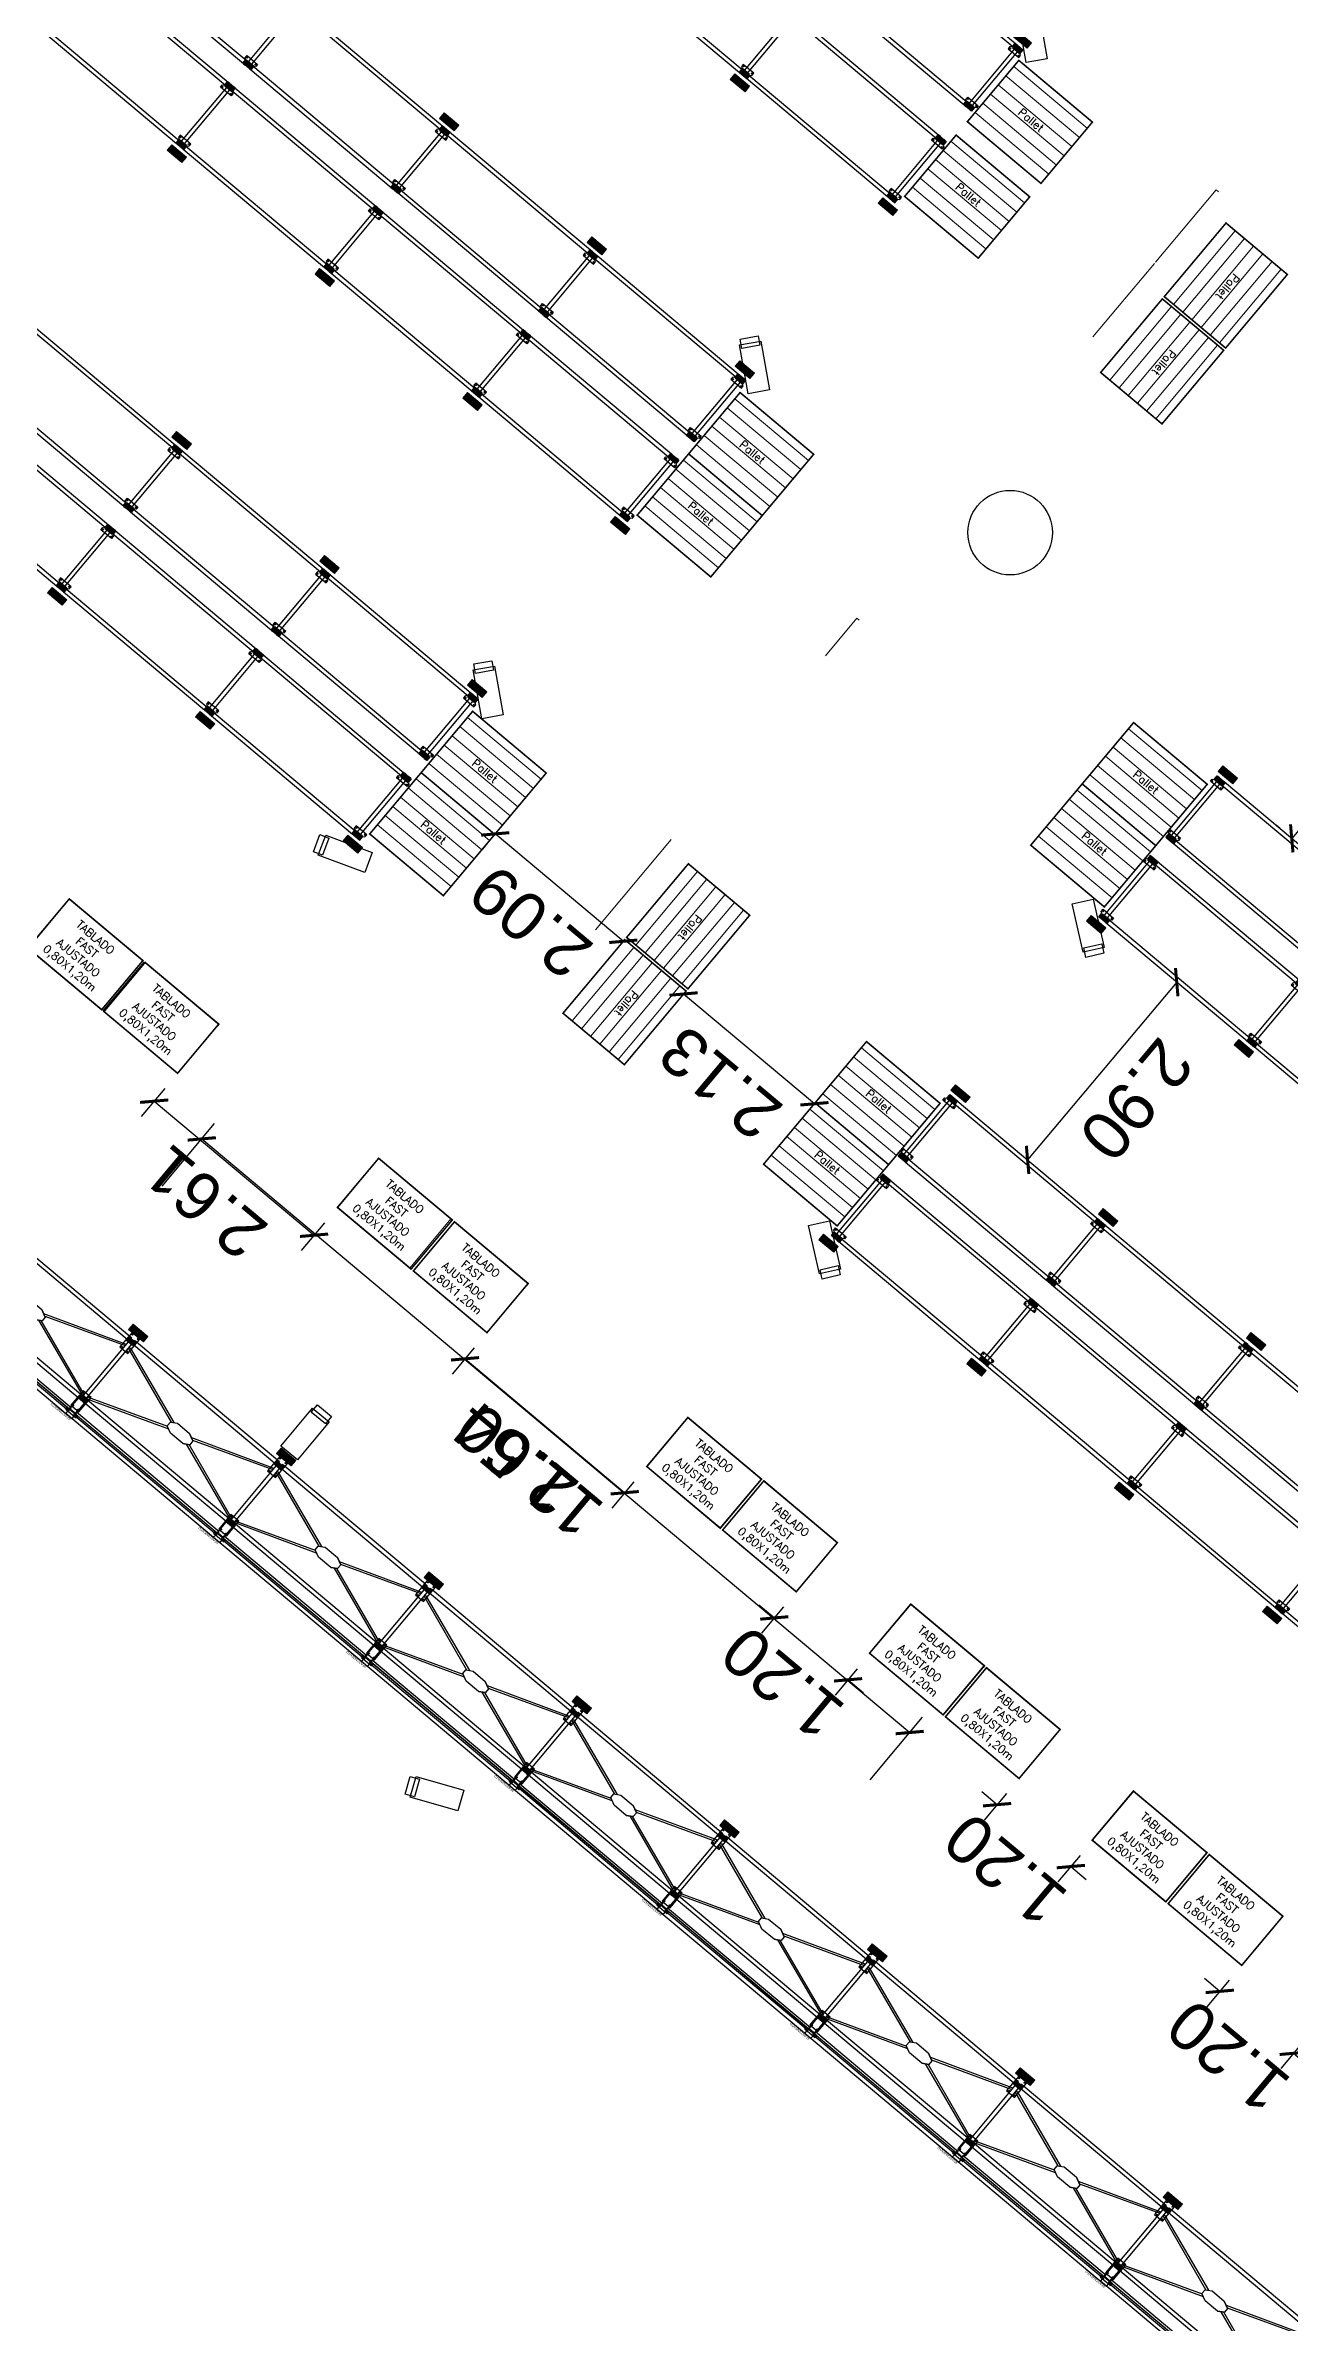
# Model space of a CAD drawing. Header units: metres. Extents: x 822482 to 822767, y 9662202 to 9662512.
# Drawn here: x 822635.75 to 822651.29, y 9662376.38 to 9662404.84 of the extents above; entities that cross this region are included whole.
import ezdxf
from ezdxf.lldxf.tags import DXFTag

# ---------------------------------------------------------------- set-up
doc = ezdxf.new("R2010")
doc.units = ezdxf.units.M
for name, color, linetype, lineweight in [('#ARQ_MOB', 250, 'Continuous', 0), ('20006_ARQ_1400_3PV$0$ELETRICA', 130, 'Continuous', 0), ('ARQ_NE_PORTAPALLETS', 251, 'Continuous', 0)]:
    doc.layers.add(name, color=color, linetype=linetype, lineweight=lineweight)
for name, color, linetype in [('#ARQ_TEXTO', 8, 'Continuous'), ('_LAYOUT - JK', 250, 'Continuous'), ('wbc_gond_planta', 7, 'Continuous')]:
    doc.layers.add(name, color=color, linetype=linetype)
doc.layers.add('ARQ_NE_COTAS', color=7, linetype='Continuous', true_color=0x000000)
doc.styles.add('Arial', font='arial.ttf', dxfattribs={"height": 0.6})
doc.styles.add('ROMANS', font='romans', dxfattribs={"height": 0.2})
doc.styles.get("Standard").update_dxf_attribs({"font": 'arial.ttf'})
tags = doc.linetypes.add('DASHED0', pattern=[1, 0.5, -0.5]).pattern_tags.tags
tags[6:7] = [DXFTag(74, 4), DXFTag(75, 0), DXFTag(340, '0'), DXFTag(46, 0.0), DXFTag(50, 0.0), DXFTag(44, 0.0), DXFTag(45, 0.0)]
tags[4:5] = [DXFTag(74, 4), DXFTag(75, 0), DXFTag(340, '0'), DXFTag(46, 0.0), DXFTag(50, 0.0), DXFTag(44, 0.0), DXFTag(45, 0.0)]
doc.dimstyles.new('1-300', dxfattribs={"dimtxt": 0.6, "dimasz": 0.25, "dimexe": 0.25, "dimexo": 0.25, "dimgap": 0.25, "dimtad": 1, "dimzin": 4, "dimdsep": 46, "dimtxsty": 'Arial', "dimblk": 'ARCHTICK', "dimcen": 0.25, "dimclrd": 256, "dimclre": 256, "dimclrt": 256, "dimadec": 0, "dimazin": 0, "dimtfac": 0.066667, "dimtix": 1, "dimtofl": 0, "dimtmove": 0, "dimatfit": 3, "dimldrblk": 'ARCHTICK', "dimfxl": 0.25, "dimtvp": 1, "dimtolj": 1, "dimtzin": 0, "dimarcsym": 0})

# ---------------------------------------------------------------- blocks, each defined once
blk = doc.blocks.new('_ARCHTICK')
at = {"color": 0, "linetype": 'ByBlock', "const_width": 0.15}
blk.add_lwpolyline([(-0.5, -0.5), (0.5, 0.5)], dxfattribs=at)
blk = doc.blocks.new('*D77')
at = {"layer": 'ARQ_NE_COTAS', "lineweight": -2, "ltscale": 10, "transparency": 16777216}
for p, q in [((822637.208, 9662390.583), (822637.863, 9662391.364)), ((822637.703, 9662391.173), (822646.546, 9662383.755)), ((822646.051, 9662383.165), (822646.706, 9662383.947))]:
    blk.add_line(p, q, dxfattribs=at)
at = {"layer": 'Defpoints', "color": 0, "ltscale": 10, "transparency": 16777216}
for p in [(822637.047, 9662390.391), (822646.546, 9662383.755), (822645.89, 9662382.974)]:
    blk.add_point(p, dxfattribs=at)
at = {"layer": 'ARQ_NE_COTAS', "lineweight": -2, "ltscale": 10, "transparency": 16777216, "xscale": 0.25, "yscale": 0.25, "zscale": 0.25}
for p, rotation in [((822637.703, 9662391.173), 140.0090103764572), ((822646.546, 9662383.755), 320.0090103764573)]:
    blk.add_blockref('_ARCHTICK', p, dxfattribs=dict(at, rotation=rotation))
at = {"layer": 'ARQ_NE_COTAS', "ltscale": 10, "transparency": 16777216, "insert": (822641.767, 9662387.038), "char_height": 0.6, "attachment_point": 5, "rotation": 140.009, "style": 'Arial'}
blk.add_mtext('\\A1;11.54', dxfattribs=at)
blk = doc.blocks.new('protetor')
blk.add_hatch(color=8).paths.add_polyline_path([(-3.5, -5), (-3.5, -14), (20.5, -14), (20.5, -5)])
at = {"color": 8}
blk.add_lwpolyline([(-3.5, -5), (-3.5, -14), (20.5, -14), (20.5, -5)], close=True, dxfattribs=at)
blk = doc.blocks.new('100100T11R230100')
at = {"layer": 'wbc_gond_planta'}
for points in [[(3, -1), (3, 0), (0, 0), (0, -6), (11, -6), (11, 0), (8, 0), (8, -1)], [(244, -1), (244, 0), (241, 0), (241, -6), (252, -6), (252, 0), (249, 0), (249, -1)], [(8, -99), (8, -100), (11, -100), (11, -94), (0, -94), (0, -100), (3, -100), (3, -99)], [(249, -99), (249, -100), (252, -100), (252, -94), (241, -94), (241, -100), (244, -100), (244, -99)]]:
    blk.add_hatch(color=8, dxfattribs=at).paths.add_polyline_path(points)
at = {"layer": 'wbc_gond_planta', "color": 8, "linetype": 'Continuous'}
for p, q in [((-1, 0), (12, 0)), ((-1, -6), (-1, 0)), ((12, 0), (12, -6)), ((240, 0), (253, 0)), ((240, -6), (240, 0)), ((253, 0), (253, -6)), ((-3.1, -7.2), (-1, -6)), ((-3.1, -10.7), (-3.1, -7.2)), ((14.1, -10.7), (-3.1, -10.7)), ((12, -6), (14.1, -7.2)), ((14.1, -7.2), (14.1, -10.7)), ((237.9, -7.2), (240, -6)), ((237.9, -10.7), (237.9, -7.2)), ((255.1, -10.7), (237.9, -10.7)), ((253, -6), (255.1, -7.2)), ((255.1, -7.2), (255.1, -10.7)), ((14.1, -89.3), (-3.1, -89.3)), ((-3.1, -89.3), (-3.1, -92.8)), ((-3.1, -92.8), (-1, -94)), ((-1, -94), (-1, -100)), ((-1, -100), (12, -100)), ((12, -94), (14.1, -92.8)), ((12, -100), (12, -94)), ((14.1, -92.8), (14.1, -89.3)), ((255.1, -89.3), (237.9, -89.3)), ((237.9, -89.3), (237.9, -92.8)), ((237.9, -92.8), (240, -94)), ((240, -94), (240, -100)), ((240, -100), (253, -100)), ((253, -94), (255.1, -92.8)), ((253, -100), (253, -94)), ((255.1, -92.8), (255.1, -89.3))]:
    blk.add_line(p, q, dxfattribs=at)
at = {"layer": 'wbc_gond_planta', "color": 8}
for p, q in [((3, 0), (0, 0)), ((0, 0), (0, -6)), ((3, -1), (3, 0)), ((8, 0), (8, -1)), ((8, 0), (11, 0)), ((11, 0), (241, 0)), ((11, 0), (11, -6)), ((244, 0), (241, 0)), ((241, 0), (241, -6)), ((244, -1), (244, 0)), ((249, 0), (249, -1)), ((249, 0), (252, 0)), ((252, 0), (252, -6)), ((11, -6), (0, -6)), ((8, -1), (3, -1)), ((3, -94), (3, -6)), ((8, -94), (8, -6)), ((11, -5), (241, -5)), ((252, -6), (241, -6)), ((249, -1), (244, -1)), ((244, -94), (244, -6)), ((249, -94), (249, -6)), ((0, -100), (0, -94)), ((11, -94), (0, -94)), ((3, -100), (0, -100)), ((8, -99), (3, -99)), ((3, -99), (3, -100)), ((8, -100), (8, -99)), ((8, -100), (11, -100)), ((11, -100), (11, -94)), ((11, -95), (241, -95)), ((11, -100), (241, -100)), ((241, -100), (241, -94)), ((252, -94), (241, -94)), ((244, -100), (241, -100)), ((249, -99), (244, -99)), ((244, -99), (244, -100)), ((249, -100), (249, -99)), ((249, -100), (252, -100)), ((252, -100), (252, -94))]:
    blk.add_line(p, q, dxfattribs=at)
for points in [[(3, -1), (3, 0), (0, 0), (0, -6), (11, -6), (11, 0), (8, 0), (8, -1)], [(244, -1), (244, 0), (241, 0), (241, -6), (252, -6), (252, 0), (249, 0), (249, -1)], [(8, -99), (8, -100), (11, -100), (11, -94), (0, -94), (0, -100), (3, -100), (3, -99)], [(249, -99), (249, -100), (252, -100), (252, -94), (241, -94), (241, -100), (244, -100), (244, -99)]]:
    blk.add_lwpolyline(points, close=True, dxfattribs=at)
for centre in [(-1.4, -9), (12.4, -9), (239.6, -9), (253.4, -9), (-1.4, -91), (12.4, -91), (239.6, -91), (253.4, -91)]:
    blk.add_circle(centre, 0.7, dxfattribs=at)
blk = doc.blocks.new('100100V11R230100')
at = {"layer": 'wbc_gond_planta'}
h = blk.add_hatch(color=8, dxfattribs=at)
edge = h.paths.add_edge_path()
edge.add_arc((-0.8, 19.9), 0.75, 0, 360)
for points in [[(3, -1), (3, 0), (0, 0), (0, -6), (11, -6), (11, 0), (8, 0), (8, -1)], [(244, -1), (244, 0), (241, 0), (241, -6), (252, -6), (252, 0), (249, 0), (249, -1)], [(8, -99), (8, -100), (11, -100), (11, -94), (0, -94), (0, -100), (3, -100), (3, -99)], [(249, -99), (249, -100), (252, -100), (252, -94), (241, -94), (241, -100), (244, -100), (244, -99)]]:
    blk.add_hatch(color=8, dxfattribs=at).paths.add_polyline_path(points)
h = blk.add_hatch(color=8, dxfattribs=at)
edge = h.paths.add_edge_path()
edge.add_arc((11.8, 19.9), 0.75, 0, 360)
h = blk.add_hatch(color=8, dxfattribs=at)
edge = h.paths.add_edge_path()
edge.add_arc((240.2, 19.9), 0.75, 0, 360)
h = blk.add_hatch(color=8, dxfattribs=at)
edge = h.paths.add_edge_path()
edge.add_arc((252.8, 19.9), 0.75, 0, 360)
at = {"layer": 'Defpoints', "color": 8, "linetype": 'DASHED0'}
for p, q in [((251.5, 25), (0.5, 25)), ((0.5, 21.5), (0.5, 25)), ((251.5, 21.5), (251.5, 25))]:
    blk.add_line(p, q, dxfattribs=at)
at = {"layer": 'wbc_gond_planta', "color": 8}
for p, q in [((-3, 20.5), (-3, 17.8)), ((255, 18), (-3, 18)), ((255, 17.8), (-3, 17.8)), ((-2, 21.5), (13, 21.5)), ((12, 13.1), (-1, 13.1)), ((-1, 13.1), (-1, -10.6)), ((0, 0.2), (11, 0.2)), ((0, 0), (11, 0)), ((0.5, 17.4), (0.1, 17.8)), ((0.5, 17.4), (9.5, 17.4)), ((0.5, 17.4), (0.5, 0.2)), ((9.5, 20.2), (9.5, 18.2)), ((9.5, 17.5), (9.5, 15.4)), ((9.6, 20.4), (242.4, 20.4)), ((242.4, 15.1), (9.6, 15.1)), ((10.5, 15.1), (10.5, 0.2)), ((11, 0), (241, 0)), ((12, -10.6), (12, 13.1)), ((14, 20.5), (14, 20.4)), ((238, 20.5), (238, 20.4)), ((239, 21.5), (254, 21.5)), ((253, 13.1), (240, 13.1)), ((240, 13.1), (240, -10.6)), ((241, 0.2), (252, 0.2)), ((241, 0), (252, 0)), ((241.5, 15.1), (241.5, 0.2)), ((242.5, 18.2), (242.5, 20.2)), ((242.5, 15.4), (242.5, 17.5)), ((251.5, 17.4), (242.5, 17.4)), ((251.5, 17.4), (251.9, 17.8)), ((251.5, 17.4), (251.5, 0.2)), ((253, -10.6), (253, 13.1)), ((255, 20.5), (255, 17.8)), ((-1, -10.6), (12, -10.6)), ((-0.3, -5.5), (-0.3, -0.1)), ((-0.1, -5.5), (-0.3, -5.5)), ((-0.1, -0.1), (-0.1, -5.5)), ((3, -94), (3, -6)), ((8, -94), (8, -6)), ((11, -5), (241, -5)), ((11.1, -5.5), (11.1, -0.1)), ((11.3, -5.5), (11.1, -5.5)), ((11.3, -0.1), (11.3, -5.5)), ((240, -10.6), (253, -10.6)), ((240.7, -5.5), (240.7, -0.1)), ((240.9, -5.5), (240.7, -5.5)), ((240.9, -5.5), (240.9, -0.1)), ((244, -94), (244, -6)), ((249, -94), (249, -6)), ((252.1, -0.1), (252.1, -5.5)), ((252.3, -5.5), (252.1, -5.5)), ((252.3, -0.1), (252.3, -5.5)), ((12, -81.9), (-1, -81.9)), ((-1, -81.9), (-1, -105.6)), ((12, -105.6), (12, -81.9)), ((253, -81.9), (240, -81.9)), ((240, -81.9), (240, -105.6)), ((253, -105.6), (253, -81.9)), ((-1, -105.6), (12, -105.6)), ((11, -95), (241, -95)), ((11, -100), (241, -100)), ((240, -105.6), (253, -105.6)), ((241, -100), (241, -94)), ((252, -94), (241, -94)), ((244, -100), (241, -100)), ((249, -99), (244, -99)), ((244, -99), (244, -100)), ((249, -100), (249, -99)), ((249, -100), (252, -100)), ((252, -100), (252, -94))]:
    blk.add_line(p, q, dxfattribs=at)
at = {"layer": 'wbc_gond_planta', "color": 8, "linetype": 'DASHED0'}
for p, q in [((8.2, -7.6), (8, -7.8)), ((8, -7.8), (108.3, -44.1)), ((9.2, -6.3), (8.2, -7.6)), ((9.4, -6), (9.2, -6.3)), ((9.4, -6), (111, -42.5)), ((140.1, -42.6), (242.3, -6)), ((143.2, -44.1), (243.7, -7.8)), ((242.3, -6), (242.5, -6.2)), ((242.5, -6.2), (243.5, -7.6)), ((243.5, -7.6), (243.7, -7.8)), ((108.5, -51.1), (8, -87.4)), ((111.7, -52.7), (9.4, -89.2)), ((107.5, -44.6), (115.1, -40.1)), ((115.1, -40.1), (107.5, -44.6)), ((107.5, -50.6), (107.5, -44.6)), ((107.5, -50.6), (107.5, -44.6)), ((116.7, -55.1), (107.5, -50.6)), ((107.5, -50.6), (116.7, -55.1)), ((115.1, -40.1), (135.1, -40.1)), ((136.6, -55.1), (116.7, -55.1)), ((135.1, -40.1), (144.3, -44.6)), ((144.3, -50.6), (136.6, -55.1)), ((242.3, -89.3), (140.6, -52.8)), ((143.2, -51.2), (243.7, -87.5)), ((144.3, -44.6), (144.3, -50.6)), ((8.2, -87.7), (8, -87.4)), ((9.2, -89), (8.2, -87.7)), ((9.4, -89.2), (9.2, -89)), ((242.3, -89.3), (242.5, -89)), ((242.5, -89), (243.5, -87.7)), ((243.5, -87.7), (243.7, -87.5))]:
    blk.add_line(p, q, dxfattribs=at)
at = {"layer": 'wbc_gond_planta', "color": 8}
for points in [[(3, -1), (3, 0), (0, 0), (0, -6), (11, -6), (11, 0), (8, 0), (8, -1)], [(244, -1), (244, 0), (241, 0), (241, -6), (252, -6), (252, 0), (249, 0), (249, -1)], [(8, -99), (8, -100), (11, -100), (11, -94), (0, -94), (0, -100), (3, -100), (3, -99)], [(249, -99), (249, -100), (252, -100), (252, -94), (241, -94), (241, -100), (244, -100), (244, -99)]]:
    blk.add_lwpolyline(points, close=True, dxfattribs=at)
for centre, radius in [((-0.8, 19.9), 0.75), ((1.4, 11.5), 0.7), ((9.6, 11.5), 0.7), ((11.8, 19.9), 0.75), ((240.2, 19.9), 0.75), ((242.4, 11.5), 0.7), ((250.6, 11.5), 0.7), ((252.8, 19.9), 0.75), ((1, -8.9), 0.7), ((10, -8.9), 0.7), ((242, -8.9), 0.7), ((251, -8.9), 0.7), ((1.4, -83.5), 0.7), ((9.6, -83.5), 0.7), ((242.4, -83.5), 0.7), ((250.6, -83.5), 0.7), ((1, -103.9), 0.7), ((10, -103.9), 0.7), ((242, -103.9), 0.7), ((251, -103.9), 0.7)]:
    blk.add_circle(centre, radius, dxfattribs=at)
for centre, radius, start, end in [((-2, 20.5), 1, 90, 180), ((0, -0.1), 0.34, 90, 180), ((0, -0.1), 0.1, 90, 180), ((11, -0.1), 0.34, 0, 90.0117), ((11, -0.1), 0.1, 0, 90), ((13, 20.5), 1, 0, 90), ((239, 20.5), 1, 90, 180), ((241, -0.1), 0.34, 90, 180.0233), ((241, -0.1), 0.1, 90, 180), ((252, -0.1), 0.34, 0, 90.0117), ((252, -0.1), 0.1, 0, 90), ((254, 20.5), 1, 0, 90)]:
    blk.add_arc(centre, radius, start, end, dxfattribs=at)
for centre, major_axis, start_param, end_param in [((9.6, 20.2), (0, 0.24), 0, 1.570796), ((9.6, 18.2), (0, 0.24), 1.570796, 3.141593), ((9.6, 17.5), (0, 0.24), 0, 1.570796), ((9.6, 15.4), (0, 0.24), 1.570796, 3.141593), ((242.4, 20.2), (0, -0.24), 1.570796, 3.141593), ((242.4, 18.2), (0, -0.24), 0, 1.570796), ((242.4, 17.5), (0, -0.24), 1.570796, 3.141593), ((242.4, 15.4), (0, -0.24), 0, 1.570796)]:
    blk.add_ellipse(centre, major_axis=major_axis, ratio=0.502266, start_param=start_param, end_param=end_param, dxfattribs=at)
at = {"layer": 'Defpoints', "color": 8}
blk.add_text('AFASTAMENTO', height=3, dxfattribs=at).set_placement((1, 25.9))
blk = doc.blocks.new('Pallet')
at = {"layer": '20006_ARQ_1400_3PV$0$ELETRICA', "true_color": 0xe3e3e3}
h = blk.add_hatch(dxfattribs=at)
h.set_pattern_fill('ANGLE', color=254, scale=100, angle=270)
h.set_pattern_definition([(270, (-6260213.56, 2250736.6), (698.5, -1e-13), [508, -190.5]), (0, (-6260213.56, 2250736.6), (2e-13, 698.5), [508, -190.5])])
h.paths.add_polyline_path([(38752, -4411.7), (38752, -4291.7), (38632, -4291.7), (38632, -4411.7)])
at = {"layer": '#ARQ_MOB', "transparency": 33554687, "const_width": 2}
blk.add_lwpolyline([(38575.3, -4328.3), (38455.3, -4328.3), (38455.3, -4428.3), (38575.3, -4428.3)], close=True, dxfattribs=at)
for points in [[(38575.3, -4328.3), (38455.3, -4328.3), (38455.3, -4328.3), (38575.3, -4328.3), (38575.3, -4330.8)], [(38575.3, -4338.3), (38455.3, -4338.3), (38455.3, -4353.3), (38575.3, -4353.3), (38575.3, -4338.3)], [(38575.3, -4353.3), (38455.3, -4353.3), (38455.3, -4368.3), (38575.3, -4368.3), (38575.3, -4353.3)], [(38575.3, -4368.3), (38455.3, -4368.3), (38455.3, -4383.3), (38575.3, -4383.3), (38575.3, -4368.3)], [(38575.3, -4383.3), (38455.3, -4383.3), (38455.3, -4398.3), (38575.3, -4398.3), (38575.3, -4383.3)], [(38575.3, -4398.3), (38455.3, -4398.3), (38455.3, -4413.3), (38575.3, -4413.3), (38575.3, -4398.3)], [(38575.3, -4413.3), (38455.3, -4413.3), (38455.3, -4428.3), (38575.3, -4428.3), (38575.3, -4413.3)]]:
    blk.add_lwpolyline(points)
at = {"layer": '#ARQ_TEXTO', "insert": (38515, -4375.5), "char_height": 10, "width": 346, "attachment_point": 5, "style": 'ROMANS'}
blk.add_mtext('Pallet', dxfattribs=at)
blk = doc.blocks.new('tablado fast 80x120')
at = {"layer": '_LAYOUT - JK'}
for p, q in [((2156.495, 2573.118), (2155.295, 2573.118)), ((2155.295, 2573.118), (2155.295, 2572.318)), ((2156.495, 2572.318), (2156.495, 2573.118)), ((2155.295, 2572.318), (2156.495, 2572.318))]:
    blk.add_line(p, q, dxfattribs=at)
at = {"layer": '_LAYOUT - JK', "const_width": 0.02}
for points in [[(2156.495, 2573.119), (2155.295, 2573.118), (2155.295, 2572.318), (2156.495, 2572.319)], [(2157.731, 2573.119), (2156.531, 2573.119), (2156.532, 2572.319), (2157.732, 2572.319)]]:
    blk.add_lwpolyline(points, close=True, dxfattribs=at)
at = {"layer": '_LAYOUT - JK'}
for points in [[(2156.495, 2573.119), (2155.295, 2573.118), (2155.295, 2573.118), (2156.495, 2573.119), (2156.495, 2573.094)], [(2157.731, 2573.119), (2156.531, 2573.119), (2156.531, 2573.119), (2157.731, 2573.119), (2157.731, 2573.094)]]:
    blk.add_lwpolyline(points, dxfattribs=at)
at = {"layer": '_LAYOUT - JK', "char_height": 0.1, "width": 3.46, "attachment_point": 5, "rotation": 0.0167, "style": 'ROMANS'}
for insert in [(2155.855, 2572.696), (2157.095, 2572.696)]:
    blk.add_mtext('TABLADO \\PFAST\\PAJUSTADO \\P0,80X1,20m', dxfattribs=dict(at, insert=insert))
blk = doc.blocks.new('*D521')
at = {"layer": 'ARQ_NE_COTAS', "lineweight": -2, "transparency": 16777216}
for p, q in [((341.248, -198.849), (341.248, -198.394)), ((343.855, -198.849), (343.855, -198.394)), ((343.855, -198.644), (341.248, -198.644))]:
    blk.add_line(p, q, dxfattribs=at)
at = {"layer": 'Defpoints', "color": 0, "transparency": 16777216}
for p in [(341.248, -198.644), (341.248, -199.099), (343.855, -199.099)]:
    blk.add_point(p, dxfattribs=at)
at = {"layer": 'ARQ_NE_COTAS', "lineweight": -2, "transparency": 16777216, "xscale": 0.25, "yscale": 0.25, "zscale": 0.25, "rotation": 180}
blk.add_blockref('_ARCHTICK', (341.248, -198.644), dxfattribs=at)
at = {"layer": 'ARQ_NE_COTAS', "lineweight": -2, "transparency": 16777216, "xscale": 0.25, "yscale": 0.25, "zscale": 0.25}
blk.add_blockref('_ARCHTICK', (343.855, -198.644), dxfattribs=at)
at = {"layer": 'ARQ_NE_COTAS', "transparency": 16777216, "insert": (342.551, -198.087), "char_height": 0.6, "attachment_point": 5, "style": 'Arial'}
blk.add_mtext('\\A1;2.61', dxfattribs=at)
blk = doc.blocks.new('*D522')
at = {"layer": 'ARQ_NE_COTAS', "lineweight": -2, "transparency": 16777216}
for p, q in [((336.207, -198.851), (336.207, -198.423)), ((338.811, -198.853), (338.811, -198.423)), ((338.811, -198.673), (336.207, -198.673))]:
    blk.add_line(p, q, dxfattribs=at)
at = {"layer": 'Defpoints', "color": 0, "transparency": 16777216}
for p in [(336.207, -198.673), (336.207, -199.101), (338.811, -199.103)]:
    blk.add_point(p, dxfattribs=at)
at = {"layer": 'ARQ_NE_COTAS', "lineweight": -2, "transparency": 16777216, "xscale": 0.25, "yscale": 0.25, "zscale": 0.25, "rotation": 180}
blk.add_blockref('_ARCHTICK', (336.207, -198.673), dxfattribs=at)
at = {"layer": 'ARQ_NE_COTAS', "lineweight": -2, "transparency": 16777216, "xscale": 0.25, "yscale": 0.25, "zscale": 0.25}
blk.add_blockref('_ARCHTICK', (338.811, -198.673), dxfattribs=at)
at = {"layer": 'ARQ_NE_COTAS', "transparency": 16777216, "insert": (337.509, -198.116), "char_height": 0.6, "attachment_point": 5, "style": 'Arial'}
blk.add_mtext('\\A1;2.60', dxfattribs=at)
blk = doc.blocks.new('*D523')
at = {"layer": 'ARQ_NE_COTAS', "lineweight": -2, "transparency": 16777216}
for p, q in [((332.567, -198.855), (332.567, -198.425)), ((333.77, -198.855), (333.77, -198.425)), ((332.567, -198.675), (332.317, -198.675)), ((333.77, -198.675), (334.02, -198.675))]:
    blk.add_line(p, q, dxfattribs=at)
at = {"layer": 'Defpoints', "color": 0, "transparency": 16777216}
for p in [(332.567, -198.675), (332.567, -199.105), (333.77, -199.105)]:
    blk.add_point(p, dxfattribs=at)
at = {"layer": 'ARQ_NE_COTAS', "lineweight": -2, "transparency": 16777216, "xscale": 0.25, "yscale": 0.25, "zscale": 0.25}
blk.add_blockref('_ARCHTICK', (332.567, -198.675), dxfattribs=at)
at = {"layer": 'ARQ_NE_COTAS', "lineweight": -2, "transparency": 16777216, "xscale": 0.25, "yscale": 0.25, "zscale": 0.25, "rotation": 180}
blk.add_blockref('_ARCHTICK', (333.77, -198.675), dxfattribs=at)
at = {"layer": 'ARQ_NE_COTAS', "transparency": 16777216, "insert": (333.169, -198.118), "char_height": 0.6, "attachment_point": 5, "style": 'Arial'}
blk.add_mtext('\\A1;1.20', dxfattribs=at)
blk = doc.blocks.new('*D524')
at = {"layer": 'ARQ_NE_COTAS', "lineweight": -2, "transparency": 16777216}
for p, q in [((328.935, -198.856), (328.935, -198.426)), ((330.138, -198.856), (330.138, -198.426)), ((328.935, -198.676), (328.685, -198.676)), ((330.138, -198.676), (330.388, -198.676))]:
    blk.add_line(p, q, dxfattribs=at)
at = {"layer": 'Defpoints', "color": 0, "transparency": 16777216}
for p in [(328.935, -198.676), (328.935, -199.106), (330.138, -199.106)]:
    blk.add_point(p, dxfattribs=at)
at = {"layer": 'ARQ_NE_COTAS', "lineweight": -2, "transparency": 16777216, "xscale": 0.25, "yscale": 0.25, "zscale": 0.25}
blk.add_blockref('_ARCHTICK', (328.935, -198.676), dxfattribs=at)
at = {"layer": 'ARQ_NE_COTAS', "lineweight": -2, "transparency": 16777216, "xscale": 0.25, "yscale": 0.25, "zscale": 0.25, "rotation": 180}
blk.add_blockref('_ARCHTICK', (330.138, -198.676), dxfattribs=at)
at = {"layer": 'ARQ_NE_COTAS', "transparency": 16777216, "insert": (329.537, -198.119), "char_height": 0.6, "attachment_point": 5, "style": 'Arial'}
blk.add_mtext('\\A1;1.20', dxfattribs=at)
blk = doc.blocks.new('*D525')
at = {"layer": 'ARQ_NE_COTAS', "lineweight": -2, "transparency": 16777216}
for p, q in [((325.303, -198.857), (325.303, -198.427)), ((326.507, -198.857), (326.507, -198.427)), ((325.303, -198.677), (325.053, -198.677)), ((326.507, -198.677), (326.757, -198.677))]:
    blk.add_line(p, q, dxfattribs=at)
at = {"layer": 'Defpoints', "color": 0, "transparency": 16777216}
for p in [(325.303, -198.677), (325.303, -199.107), (326.507, -199.107)]:
    blk.add_point(p, dxfattribs=at)
at = {"layer": 'ARQ_NE_COTAS', "lineweight": -2, "transparency": 16777216, "xscale": 0.25, "yscale": 0.25, "zscale": 0.25}
blk.add_blockref('_ARCHTICK', (325.303, -198.677), dxfattribs=at)
at = {"layer": 'ARQ_NE_COTAS', "lineweight": -2, "transparency": 16777216, "xscale": 0.25, "yscale": 0.25, "zscale": 0.25, "rotation": 180}
blk.add_blockref('_ARCHTICK', (326.507, -198.677), dxfattribs=at)
at = {"layer": 'ARQ_NE_COTAS', "transparency": 16777216, "insert": (325.905, -198.121), "char_height": 0.6, "attachment_point": 5, "style": 'Arial'}
blk.add_mtext('\\A1;1.20', dxfattribs=at)
blk = doc.blocks.new('*D529')
at = {"layer": 'ARQ_NE_COTAS', "lineweight": -2, "transparency": 16777216}
for p, q in [((337.515, -203.92), (339.649, -203.92)), ((337.515, -204.082), (337.515, -204.17)), ((339.649, -204.082), (339.649, -204.17))]:
    blk.add_line(p, q, dxfattribs=at)
at = {"layer": 'Defpoints', "color": 0, "transparency": 16777216}
for p in [(337.515, -203.832), (339.649, -203.832), (339.649, -203.92)]:
    blk.add_point(p, dxfattribs=at)
at = {"layer": 'ARQ_NE_COTAS', "lineweight": -2, "transparency": 16777216, "xscale": 0.25, "yscale": 0.25, "zscale": 0.25, "rotation": 180}
blk.add_blockref('_ARCHTICK', (337.515, -203.92), dxfattribs=at)
at = {"layer": 'ARQ_NE_COTAS', "lineweight": -2, "transparency": 16777216, "xscale": 0.25, "yscale": 0.25, "zscale": 0.25}
blk.add_blockref('_ARCHTICK', (339.649, -203.92), dxfattribs=at)
at = {"layer": 'ARQ_NE_COTAS', "transparency": 16777216, "insert": (338.582, -203.363), "char_height": 0.6, "attachment_point": 5, "style": 'Arial'}
blk.add_mtext('\\A1;2.13', dxfattribs=at)
blk = doc.blocks.new('*D530')
at = {"layer": 'ARQ_NE_COTAS', "lineweight": -2, "transparency": 16777216}
for p, q in [((340.649, -203.755), (340.649, -203.691)), ((342.737, -203.757), (342.737, -203.691)), ((340.649, -203.941), (342.737, -203.941))]:
    blk.add_line(p, q, dxfattribs=at)
at = {"layer": 'Defpoints', "color": 0, "transparency": 16777216}
for p in [(342.737, -203.941), (340.649, -204.005), (342.737, -204.007)]:
    blk.add_point(p, dxfattribs=at)
at = {"layer": 'ARQ_NE_COTAS', "lineweight": -2, "transparency": 16777216, "xscale": 0.25, "yscale": 0.25, "zscale": 0.25, "rotation": 180}
blk.add_blockref('_ARCHTICK', (340.649, -203.941), dxfattribs=at)
at = {"layer": 'ARQ_NE_COTAS', "lineweight": -2, "transparency": 16777216, "xscale": 0.25, "yscale": 0.25, "zscale": 0.25}
blk.add_blockref('_ARCHTICK', (342.737, -203.941), dxfattribs=at)
at = {"layer": 'ARQ_NE_COTAS', "transparency": 16777216, "insert": (341.693, -203.384), "char_height": 0.6, "attachment_point": 5, "style": 'Arial'}
blk.add_mtext('\\A1;2.09', dxfattribs=at)
blk = doc.blocks.new('*D531')
at = {"layer": 'ARQ_NE_COTAS', "lineweight": -2, "transparency": 16777216}
for p, q in [((335.024, -207.993), (335.024, -205.094)), ((335.274, -205.094), (335.274, -205.094)), ((335.274, -207.993), (335.274, -207.993))]:
    blk.add_line(p, q, dxfattribs=at)
at = {"layer": 'Defpoints', "color": 0, "transparency": 16777216}
for p in [(335.024, -205.094), (335.024, -205.094), (335.024, -207.993)]:
    blk.add_point(p, dxfattribs=at)
at = {"layer": 'ARQ_NE_COTAS', "lineweight": -2, "transparency": 16777216, "xscale": 0.25, "yscale": 0.25, "zscale": 0.25}
for p, rotation in [((335.024, -205.094), 90), ((335.024, -207.993), 270)]:
    blk.add_blockref('_ARCHTICK', p, dxfattribs=dict(at, rotation=rotation))
at = {"layer": 'ARQ_NE_COTAS', "transparency": 16777216, "insert": (334.468, -206.543), "char_height": 0.6, "attachment_point": 5, "rotation": 90, "style": 'Arial'}
blk.add_mtext('\\A1;2.90', dxfattribs=at)
blk = doc.blocks.new('*D532')
at = {"layer": 'ARQ_NE_COTAS', "lineweight": -2, "transparency": 16777216}
for p, q in [((335.078, -213.192), (335.078, -210.293)), ((335.274, -210.293), (335.328, -210.293)), ((335.274, -213.192), (335.328, -213.192))]:
    blk.add_line(p, q, dxfattribs=at)
at = {"layer": 'Defpoints', "color": 0, "transparency": 16777216}
for p in [(335.024, -210.293), (335.078, -210.293), (335.024, -213.192)]:
    blk.add_point(p, dxfattribs=at)
at = {"layer": 'ARQ_NE_COTAS', "lineweight": -2, "transparency": 16777216, "xscale": 0.25, "yscale": 0.25, "zscale": 0.25}
for p, rotation in [((335.078, -210.293), 90), ((335.078, -213.192), 270)]:
    blk.add_blockref('_ARCHTICK', p, dxfattribs=dict(at, rotation=rotation))
at = {"layer": 'ARQ_NE_COTAS', "transparency": 16777216, "insert": (334.522, -211.742), "char_height": 0.6, "attachment_point": 5, "rotation": 90, "style": 'Arial'}
blk.add_mtext('\\A1;2.90', dxfattribs=at)
blk = doc.blocks.new('A$C8f1b9c42')
at = {"layer": 'ARQ_NE_PORTAPALLETS'}
for p, q in [((327.743, -199.101), (327.743, -199.901)), ((331.375, -199.102), (331.375, -199.902)), ((335.007, -199.101), (335.007, -199.901)), ((340.068, -199.099), (340.068, -199.899)), ((345.072, -199.098), (345.072, -199.898))]:
    blk.add_line(p, q, dxfattribs=at)
at = {"layer": 'ARQ_NE_PORTAPALLETS', "xscale": 0.01000000003725292, "yscale": 0.01000000003725292, "zscale": 0.01000000003725292}
for name, p in [('100100V11R230100', (322.81, -195.196)), ('100100V11R230100', (325.22, -195.196)), ('100100V11R230100', (327.63, -195.196)), ('100100V11R230100', (330.04, -195.196)), ('100100V11R230100', (332.45, -195.196)), ('100100V11R230100', (334.86, -195.196)), ('100100V11R230100', (337.27, -195.196)), ('100100V11R230100', (339.68, -195.196)), ('100100V11R230100', (342.09, -195.196)), ('protetor', (325.19, -196.202)), ('protetor', (327.6, -196.202)), ('protetor', (330.01, -196.202)), ('protetor', (332.42, -196.202)), ('protetor', (334.83, -196.202)), ('protetor', (337.24, -196.202)), ('protetor', (339.65, -196.202)), ('protetor', (342.06, -196.202)), ('100100T11R230100', (343.992, -204.094)), ('100100T11R230100', (346.402, -204.094)), ('100100T11R230100', (348.812, -204.094)), ('protetor', (343.992, -205.094)), ('protetor', (346.402, -205.094)), ('protetor', (348.812, -205.094)), ('100100T11R230100', (343.992, -209.293)), ('100100T11R230100', (346.402, -209.293)), ('100100T11R230100', (348.812, -209.293)), ('100100T11R230100', (351.222, -209.293)), ('protetor', (343.992, -210.293)), ('protetor', (346.402, -210.293)), ('protetor', (348.812, -210.293)), ('100100T11R230100', (343.992, -214.682)), ('protetor', (343.992, -215.682))]:
    blk.add_blockref(name, p, dxfattribs=at)
at = {"layer": 'ARQ_NE_PORTAPALLETS', "rotation": 180.000000003544}
for p in [(2484.238, 2373.217), (2487.87, 2373.216), (2491.502, 2373.217), (2496.543, 2373.219), (2501.587, 2373.22)]:
    blk.add_blockref('tablado fast 80x120', p, dxfattribs=at)
at = {"layer": 'ARQ_NE_PORTAPALLETS'}
for name, p, xscale, yscale, zscale, rotation in [('Pallet', (296.478, -588.534), 0.01000000000000001, 0.01000000000000001, 0.01000000000000001, 90.01673999543836), ('Pallet', (296.478, -589.771), 0.01000000000000001, 0.01000000000000001, 0.01000000000000001, 90.01673999543836), ('100100T11R230100', (326.534, -203.794), -0.01000000003725292, 0.01000000003725292, 0.01000000003725292, 179.9999999999999), ('protetor', (328.944, -202.794), -0.01000000003725292, 0.01000000003725292, 0.01000000003725292, 179.9999999999999), ('100100T11R230100', (328.944, -203.794), -0.01000000003725292, 0.01000000003725292, 0.01000000003725292, 179.9999999999999), ('protetor', (331.354, -202.794), -0.01000000003725292, 0.01000000003725292, 0.01000000003725292, 179.9999999999999), ('100100T11R230100', (331.354, -203.794), -0.01000000003725292, 0.01000000003725292, 0.01000000003725292, 179.9999999999999), ('protetor', (333.764, -202.794), -0.01000000003725292, 0.01000000003725292, 0.01000000003725292, 179.9999999999999), ('100100T11R230100', (333.764, -203.794), -0.01000000003725292, 0.01000000003725292, 0.01000000003725292, 179.9999999999999), ('protetor', (336.174, -202.794), -0.01000000003725292, 0.01000000003725292, 0.01000000003725292, 179.9999999999999), ('protetor', (344.102, -202.794), 0.01000000003725292, 0.01000000003725292, 0.01000000003725292, 180.000000003544), ('100100T11R230100', (346.512, -203.794), 0.01000000003725292, 0.01000000003725292, 0.01000000003725292, 180.000000003544), ('protetor', (346.512, -202.794), 0.01000000003725292, 0.01000000003725292, 0.01000000003725292, 180.000000003544), ('100100T11R230100', (348.922, -203.794), 0.01000000003725292, 0.01000000003725292, 0.01000000003725292, 180.000000003544), ('protetor', (348.922, -202.794), 0.01000000003725292, 0.01000000003725292, 0.01000000003725292, 180.000000003544), ('100100T11R230100', (351.332, -203.794), 0.01000000003725292, 0.01000000003725292, 0.01000000003725292, 180.000000003544), ('Pallet', (722.069, -247.216), 0.01, 0.01, 0.01, 180.000000003544), ('Pallet', (728.491, -247.216), 0.01, 0.01, 0.01, 180.000000003544), ('Pallet', (722.069, -248.216), 0.01, 0.01, 0.01, 180.000000003544), ('Pallet', (728.491, -248.216), 0.01, 0.01, 0.01, 180.000000003544), ('100100T11R230100', (331.464, -204.094), -0.01000000003725292, 0.01000000003725292, 0.01000000003725292, 359.9999999999999), ('100100T11R230100', (333.874, -204.094), -0.01000000003725292, 0.01000000003725292, 0.01000000003725292, 359.9999999999999), ('100100T11R230100', (336.284, -204.094), -0.01000000003725292, 0.01000000003725292, 0.01000000003725292, 359.9999999999999), ('protetor', (331.464, -205.094), -0.01000000003725292, 0.01000000003725292, 0.01000000003725292, 359.9999999999999), ('protetor', (333.874, -205.094), -0.01000000003725292, 0.01000000003725292, 0.01000000003725292, 359.9999999999999), ('protetor', (336.284, -205.094), -0.01000000003725292, 0.01000000003725292, 0.01000000003725292, 359.9999999999999), ('protetor', (333.764, -207.993), -0.01000000003725292, 0.01000000003725292, 0.01000000003725292, 179.9999999999999), ('protetor', (336.174, -207.993), -0.01000000003725292, 0.01000000003725292, 0.01000000003725292, 179.9999999999999), ('protetor', (344.102, -207.993), 0.01000000003725292, 0.01000000003725292, 0.01000000003725292, 180.000000003544), ('protetor', (346.512, -207.993), 0.01000000003725292, 0.01000000003725292, 0.01000000003725292, 180.000000003544), ('protetor', (348.922, -207.993), 0.01000000003725292, 0.01000000003725292, 0.01000000003725292, 180.000000003544), ('protetor', (351.332, -207.993), 0.01000000003725292, 0.01000000003725292, 0.01000000003725292, 180.000000003544), ('100100T11R230100', (331.354, -208.993), -0.01000000003725292, 0.01000000003725292, 0.01000000003725292, 179.9999999999999), ('100100T11R230100', (333.764, -208.993), -0.01000000003725292, 0.01000000003725292, 0.01000000003725292, 179.9999999999999), ('Pallet', (722.074, -252.415), 0.01, 0.01, 0.01, 180.000000003544), ('Pallet', (728.491, -252.415), 0.01, 0.01, 0.01, 180.000000003544), ('100100T11R230100', (346.512, -208.993), 0.01000000003725292, 0.01000000003725292, 0.01000000003725292, 180.000000003544), ('100100T11R230100', (348.922, -208.993), 0.01000000003725292, 0.01000000003725292, 0.01000000003725292, 180.000000003544), ('100100T11R230100', (351.332, -208.993), 0.01000000003725292, 0.01000000003725292, 0.01000000003725292, 180.000000003544), ('100100T11R230100', (353.742, -208.993), 0.01000000003725292, 0.01000000003725292, 0.01000000003725292, 180.000000003544), ('Pallet', (722.074, -253.415), 0.01, 0.01, 0.01, 180.000000003544), ('Pallet', (728.491, -253.415), 0.01, 0.01, 0.01, 180.000000003544), ('100100T11R230100', (336.284, -209.293), -0.01000000003725292, 0.01000000003725292, 0.01000000003725292, 359.9999999999999), ('protetor', (336.284, -210.293), -0.01000000003725292, 0.01000000003725292, 0.01000000003725292, 359.9999999999999), ('Pallet', (296.478, -598.985), 0.01000000000000001, 0.01000000000000001, 0.01000000000000001, 90.01673999543836), ('Pallet', (296.478, -600.222), 0.01000000000000001, 0.01000000000000001, 0.01000000000000001, 90.01673999543836), ('protetor', (344.102, -213.192), 0.01000000003725292, 0.01000000003725292, 0.01000000003725292, 180.000000003544), ('protetor', (346.512, -213.192), 0.01000000003725292, 0.01000000003725292, 0.01000000003725292, 180.000000003544), ('Pallet', (728.491, -257.614), 0.01, 0.01, 0.01, 180.000000003544), ('100100T11R230100', (346.512, -214.192), 0.01000000003725292, 0.01000000003725292, 0.01000000003725292, 180.000000003544), ('100100T11R230100', (348.922, -214.192), 0.01000000003725292, 0.01000000003725292, 0.01000000003725292, 180.000000003544), ('Pallet', (728.491, -258.833), 0.01, 0.01, 0.01, 180.000000003544)]:
    blk.add_blockref(name, p, dxfattribs=dict(at, xscale=xscale, yscale=yscale, zscale=zscale, rotation=rotation))
at = {"layer": 'ARQ_NE_COTAS'}
for base, p1, p2, picture, middle in [((325.303, -198.677), (326.507, -199.107), (325.303, -199.107), '*D525', (325.905, -198.121)), ((328.935, -198.676), (330.138, -199.106), (328.935, -199.106), '*D524', (329.537, -198.119)), ((332.567, -198.675), (333.77, -199.105), (332.567, -199.105), '*D523', (333.169, -198.118)), ((336.207, -198.673), (338.811, -199.103), (336.207, -199.101), '*D522', (337.509, -198.116)), ((341.248, -198.644), (343.855, -199.099), (341.248, -199.099), '*D521', (342.551, -198.087)), ((339.649, -203.92), (337.515, -203.832), (339.649, -203.832), '*D529', (338.582, -203.363)), ((342.737, -203.941), (340.649, -204.005), (342.737, -204.007), '*D530', (341.693, -203.384))]:
    dim = blk.add_linear_dim(base=base, p1=p1, p2=p2, dimstyle='1-300', dxfattribs=at)
    dim.commit()
    dim.dimension.update_dxf_attribs({"geometry": picture, "text_midpoint": middle})
for base, p1, p2, picture, middle in [((335.024, -205.094), (335.024, -207.993), (335.024, -205.094), '*D531', (334.468, -206.543)), ((335.078, -210.293), (335.024, -213.192), (335.024, -210.293), '*D532', (334.522, -211.742))]:
    dim = blk.add_linear_dim(base=base, p1=p1, p2=p2, angle=90, dimstyle='1-300', dxfattribs=at)
    dim.commit()
    dim.dimension.update_dxf_attribs({"geometry": picture, "text_midpoint": middle})

msp = doc.modelspace()

# ---------------------------------------------------------------- linework, layer by layer
at = {"layer": 'ARQ_NE_COTAS', "color": 1}
for points in [[(822648, 9662404.622), (822647.891, 9662405.233), (822648.156, 9662405.28), (822648.265, 9662404.669)], [(822644.53, 9662400.484), (822644.421, 9662401.095), (822644.686, 9662401.143), (822644.795, 9662400.532)], [(822644.449, 9662401.05), (822644.428, 9662401.168), (822644.654, 9662401.209), (822644.675, 9662401.09)], [(822641.123, 9662396.99), (822641.102, 9662397.108), (822641.328, 9662397.149), (822641.349, 9662397.03)], [(822641.203, 9662396.424), (822641.095, 9662397.035), (822641.359, 9662397.082), (822641.468, 9662396.471)], [(822639.21, 9662394.718), (822639.097, 9662394.76), (822639.177, 9662394.975), (822639.29, 9662394.933)], [(822639.738, 9662394.5), (822639.156, 9662394.717), (822639.251, 9662394.969), (822639.832, 9662394.752)], [(822648.839, 9662394.17), (822648.976, 9662393.565), (822648.714, 9662393.506), (822648.577, 9662394.111)], [(822648.946, 9662393.609), (822648.972, 9662393.492), (822648.748, 9662393.441), (822648.722, 9662393.559)], [(822645.545, 9662390.151), (822645.682, 9662389.546), (822645.419, 9662389.486), (822645.282, 9662390.092)], [(822645.651, 9662389.59), (822645.678, 9662389.473), (822645.454, 9662389.422), (822645.427, 9662389.539)], [(822638.69, 9662387.333), (822639.087, 9662387.81), (822639.294, 9662387.638), (822638.897, 9662387.161)], [(822639.07, 9662387.759), (822639.148, 9662387.851), (822639.324, 9662387.705), (822639.247, 9662387.612)], [(822640.358, 9662382.952), (822640.242, 9662382.985), (822640.306, 9662383.206), (822640.422, 9662383.173)], [(822640.901, 9662382.775), (822640.305, 9662382.947), (822640.379, 9662383.205), (822640.976, 9662383.033)]]:
    msp.add_lwpolyline(points, close=True, dxfattribs=at)
at = {"layer": 'ARQ_NE_COTAS', "color": 40, "true_color": 0xf8d731}
msp.add_circle((822647.801, 9662398.749), 0.528, dxfattribs=at)

# ---------------------------------------------------------------- block references
at = {"ltscale": 10, "rotation": 140.0090103764572}
msp.add_blockref('A$C8f1b9c42', (822772.889, 9662018.47), dxfattribs=at)

# ---------------------------------------------------------------- dimensions: what is measured, and where the dimension line sits
at = {"layer": 'ARQ_NE_COTAS', "ltscale": 10}
dim = msp.add_linear_dim(base=(822646.546, 9662383.755), p1=(822637.047, 9662390.391), p2=(822645.89, 9662382.974), angle=140.009, dimstyle='1-300', dxfattribs=at)
dim.commit()
dim.dimension.update_dxf_attribs({"geometry": '*D77', "text_midpoint": (822641.767, 9662387.038)})

doc.saveas('drawing.dxf')
